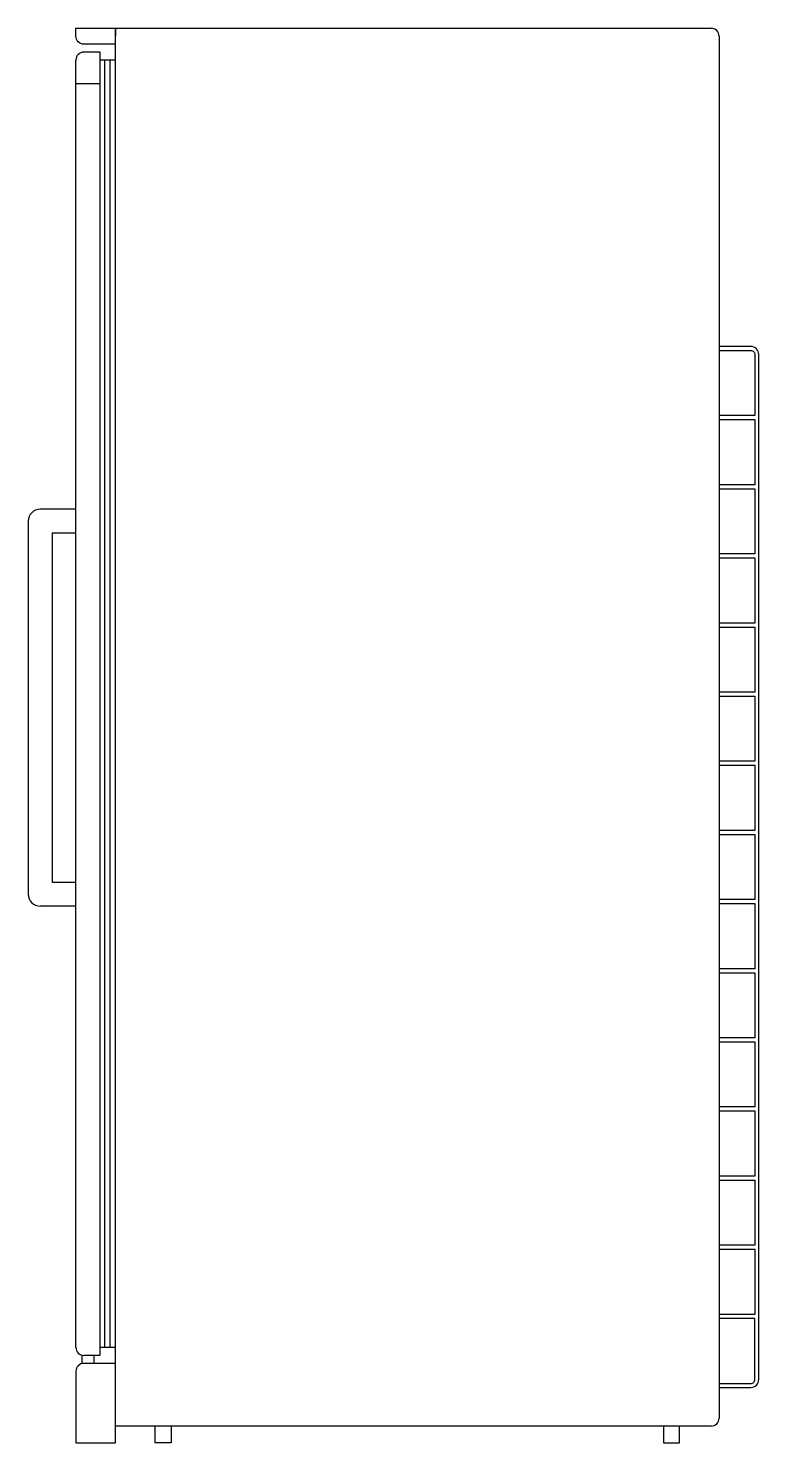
# Model space of a CAD drawing. Header units: millimetres. Extents: x -2993.89 to -2992.97, y 2883.17 to 2884.95.
import ezdxf

# ---------------------------------------------------------------- set-up
doc = ezdxf.new("R2010")
doc.units = ezdxf.units.MM
doc.header["$LTSCALE"] = 10
doc.layers.add('cozinha_geladeiras', color=2, linetype='Continuous')

msp = doc.modelspace()

# ---------------------------------------------------------------- linework, layer by layer
at = {"layer": 'cozinha_geladeiras'}
for p, q in [((-2993.7847, 2884.9485), (-2993.0337, 2884.9485)), ((-2993.7847, 2883.1875), (-2993.7847, 2884.9485)), ((-2993.0237, 2884.9385), (-2993.0237, 2883.1975)), ((-2993.8047, 2884.9185), (-2993.8247, 2884.9185)), ((-2993.8047, 2884.9185), (-2993.8047, 2883.2765)), ((-2993.8347, 2883.2865), (-2993.8347, 2884.9085)), ((-2993.7847, 2884.9085), (-2993.8047, 2884.9085)), ((-2993.8047, 2884.8785), (-2993.8347, 2884.8785)), ((-2993.8272, 2883.2768), (-2993.8272, 2883.2662)), ((-2993.8047, 2883.2765), (-2993.8247, 2883.2765)), ((-2993.8122, 2883.2765), (-2993.8122, 2883.2665)), ((-2993.7847, 2883.2865), (-2993.8047, 2883.2865)), ((-2993.0337, 2883.1875), (-2993.7847, 2883.1875))]:
    msp.add_line(p, q, dxfattribs=at)
at = {"layer": 'cozinha_geladeiras', "color": 1}
for p, q in [((-2993.7981, 2883.2865), (-2993.7981, 2884.9085)), ((-2993.7914, 2883.2865), (-2993.7914, 2884.9085)), ((-2993.8947, 2884.3275), (-2993.8947, 2883.8575)), ((-2993.8347, 2884.3425), (-2993.8797, 2884.3425)), ((-2993.8347, 2884.3125), (-2993.8647, 2884.3125)), ((-2993.8647, 2884.3125), (-2993.8647, 2883.8725)), ((-2993.8347, 2883.8725), (-2993.8647, 2883.8725)), ((-2993.8347, 2883.8425), (-2993.8797, 2883.8425))]:
    msp.add_line(p, q, dxfattribs=at)
at = {"layer": 'cozinha_geladeiras'}
for points in [[(-2993.7847, 2884.9285), (-2993.8247, 2884.9285, -0.414214), (-2993.8347, 2884.9385), (-2993.8347, 2884.9485), (-2993.7847, 2884.9485), (-2993.7847, 2884.9385)], [(-2993.7847, 2883.2665), (-2993.8247, 2883.2665, 0.414214), (-2993.8347, 2883.2565), (-2993.8347, 2883.1665), (-2993.7847, 2883.1665), (-2993.7847, 2883.2565)]]:
    msp.add_lwpolyline(points, format="xyb", dxfattribs=at)
at = {"layer": 'cozinha_geladeiras', "color": 1}
for points in [[(-2993.0237, 2883.2361), (-2992.9837, 2883.2361, 0.414214), (-2992.9737, 2883.2461), (-2992.9737, 2884.5376, 0.414214), (-2992.9837, 2884.5476), (-2993.0237, 2884.5476)], [(-2993.0237, 2884.5426), (-2992.9837, 2884.5426, -0.414214), (-2992.9787, 2884.5376), (-2992.9787, 2884.4605), (-2993.0237, 2884.4605)], [(-2993.0237, 2883.2411), (-2992.9837, 2883.2411, 0.414214), (-2992.9787, 2883.2461), (-2992.9787, 2883.3232), (-2993.0237, 2883.3232)]]:
    msp.add_lwpolyline(points, format="xyb", dxfattribs=at)
for points in [[(-2993.0237, 2884.4555), (-2992.9787, 2884.4555), (-2992.9787, 2884.3734), (-2993.0237, 2884.3734)], [(-2993.0237, 2884.3684), (-2992.9787, 2884.3684), (-2992.9787, 2884.2863), (-2993.0237, 2884.2863)], [(-2993.0237, 2884.2813), (-2992.9787, 2884.2813), (-2992.9787, 2884.1992), (-2993.0237, 2884.1992)], [(-2993.0237, 2884.1942), (-2992.9787, 2884.1942), (-2992.9787, 2884.1121), (-2993.0237, 2884.1121)], [(-2993.0237, 2884.1071), (-2992.9787, 2884.1071), (-2992.9787, 2884.025), (-2993.0237, 2884.025)], [(-2993.0237, 2884.02), (-2992.9787, 2884.02), (-2992.9787, 2883.9379), (-2993.0237, 2883.9379)], [(-2993.0237, 2883.9329), (-2992.9787, 2883.9329), (-2992.9787, 2883.8508), (-2993.0237, 2883.8508)], [(-2993.0237, 2883.8458), (-2992.9787, 2883.8458), (-2992.9787, 2883.7637), (-2993.0237, 2883.7637)], [(-2993.0237, 2883.7587), (-2992.9787, 2883.7587), (-2992.9787, 2883.6766), (-2993.0237, 2883.6766)], [(-2993.0237, 2883.6716), (-2992.9787, 2883.6716), (-2992.9787, 2883.5895), (-2993.0237, 2883.5895)], [(-2993.0237, 2883.5845), (-2992.9787, 2883.5845), (-2992.9787, 2883.5024), (-2993.0237, 2883.5024)], [(-2993.0237, 2883.4974), (-2992.9787, 2883.4974), (-2992.9787, 2883.4153), (-2993.0237, 2883.4153)], [(-2993.0237, 2883.4103), (-2992.9787, 2883.4103), (-2992.9787, 2883.3282), (-2993.0237, 2883.3282)]]:
    msp.add_lwpolyline(points, dxfattribs=at)
at = {"layer": 'cozinha_geladeiras'}
for points in [[(-2993.7147, 2883.1875), (-2993.7147, 2883.1665), (-2993.7347, 2883.1665), (-2993.7347, 2883.1875)], [(-2993.0937, 2883.1875), (-2993.0937, 2883.1665), (-2993.0737, 2883.1665), (-2993.0737, 2883.1875)]]:
    msp.add_lwpolyline(points, dxfattribs=at)
for centre, start, end in [((-2993.0337, 2884.9385), 0, 90), ((-2993.8247, 2884.9085), 90, 180), ((-2993.8247, 2883.2865), 180, 270), ((-2993.0337, 2883.1975), 270, 0)]:
    msp.add_arc(centre, 0.01, start, end, dxfattribs=at)
at = {"layer": 'cozinha_geladeiras', "color": 1}
for centre, start, end in [((-2993.8797, 2884.3275), 90, 180), ((-2993.8797, 2883.8575), 180, 270)]:
    msp.add_arc(centre, 0.015, start, end, dxfattribs=at)

doc.saveas('drawing.dxf')
